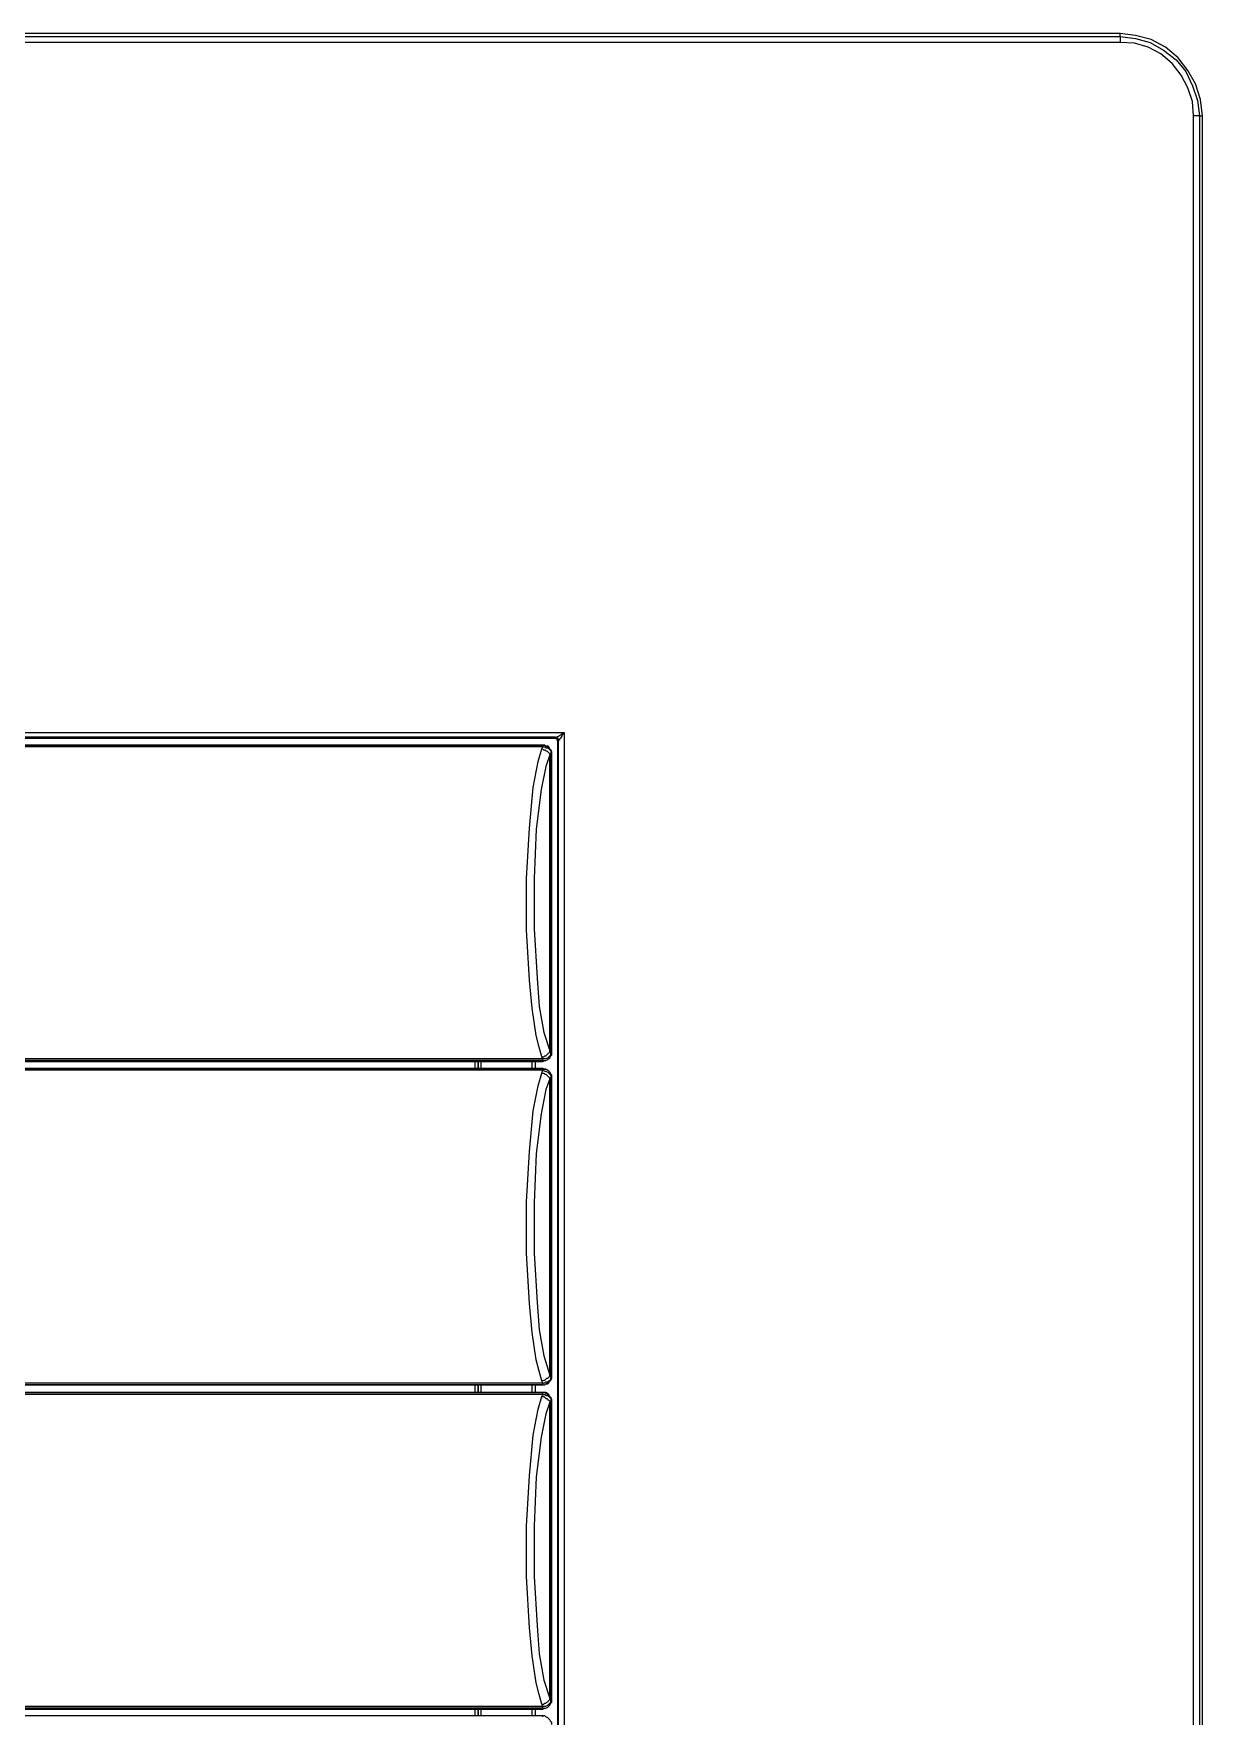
# Model space of a CAD drawing. Header units: centimetres. Extents: x -12.2 to 12.2, y -6.1 to 6.1.
# Drawn here: x 2.36 to 6.62, y -0.02 to 6.11 of the extents above; entities that cross this region are included whole.
import ezdxf

# ---------------------------------------------------------------- set-up
doc = ezdxf.new("R2010")
doc.units = ezdxf.units.CM
doc.header["$MEASUREMENT"] = 0
doc.layers.add('Camada 1', color=7, linetype='Continuous')

msp = doc.modelspace()

# ---------------------------------------------------------------- linework, layer by layer
at = {"layer": 'Camada 1', "color": 251, "lineweight": 9}
for points in [[(6.31569, 6.11415), (6.31569, 6.11415), (-1.60722, 6.11415), (-1.60722, 6.11415)], [(-1.60722, 6.10356), (-1.60722, 6.10356), (6.31569, 6.10356), (6.31569, 6.10356)], [(6.31569, 6.08238), (6.31569, 6.08238), (-1.60722, 6.08238), (-1.60722, 6.08238)], [(6.31569, 6.10356), (6.31569, 6.10356), (6.31569, 6.11415), (6.31569, 6.11415)], [(6.5839, -5.82844), (6.5839, -5.82844), (6.5839, 5.81417), (6.5839, 5.81417)], [(6.60508, 5.81417), (6.60508, 5.81417), (6.60508, -5.82844), (6.60508, -5.82844)], [(6.60508, 5.81417), (6.60508, 5.81417), (6.61567, 5.81417), (6.61567, 5.81417)], [(6.61567, -5.82844), (6.61567, -5.82844), (6.61567, 5.81417), (6.61567, 5.81417)], [(0.42203, 3.56612), (0.42203, 3.56612), (4.28996, 3.56612), (4.28996, 3.56612)], [(4.28996, 3.56612), (4.28996, 3.56612), (4.28996, -3.5839), (4.28996, -3.5839)], [(4.2582, 3.54847), (4.2582, 3.54847), (0.45379, 3.54847), (0.45379, 3.54847)], [(0.45379, 3.54494), (0.45379, 3.54494), (4.2582, 3.54494), (4.2582, 3.54494)], [(0.49968, 3.52024), (0.49968, 3.52024), (4.21233, 3.52024), (4.21233, 3.52024)], [(4.21233, 3.52024), (4.21233, 3.52024), (0.49968, 3.52024), (0.49968, 3.52024)], [(4.21233, 3.51318), (4.21233, 3.51318), (0.49968, 3.51318), (0.49968, 3.51318)], [(4.2088, 3.50612), (4.2088, 3.50612), (4.21233, 3.51318), (4.21233, 3.51318)], [(4.21233, 3.52024), (4.21233, 3.52024), (4.21233, 3.52024), (4.21233, 3.52024)], [(4.21233, 3.52024), (4.21233, 3.52024), (4.21233, 3.52024), (4.21233, 3.52024)], [(4.2582, 3.54494), (4.2582, 3.54494), (4.2582, 3.54847), (4.2582, 3.54847)], [(4.26878, 3.53789), (4.26878, 3.53789), (4.26525, 3.53436), (4.26525, 3.53436)], [(4.26525, 3.53436), (4.26525, 3.53436), (4.26525, -3.54861), (4.26525, -3.54861)], [(4.26878, -3.55214), (4.26878, -3.55214), (4.26878, 3.53789), (4.26878, 3.53789)], [(4.24056, 3.48848), (4.24056, 3.48848), (4.23703, 3.48495), (4.23703, 3.48495)], [(4.23703, 2.40503), (4.23703, 2.40503), (4.23703, 3.48495), (4.23703, 3.48495)], [(4.24409, 3.49201), (4.24409, 3.49201), (4.24056, 3.48848), (4.24056, 3.48848)], [(4.24056, 3.48848), (4.24056, 3.48848), (4.24056, 3.48848), (4.24056, 3.48848)], [(4.24056, 3.48848), (4.24056, 3.48848), (4.24056, 2.39798), (4.24056, 2.39798)], [(4.24409, 2.39798), (4.24409, 2.39798), (4.24409, 3.49201), (4.24409, 3.49201)], [(4.23703, 2.40503), (4.23703, 2.40503), (4.24056, 2.39798), (4.24056, 2.39798)], [(4.24056, 2.39798), (4.24056, 2.39798), (4.24056, 2.39798), (4.24056, 2.39798)], [(4.24056, 2.39798), (4.24056, 2.39798), (4.24409, 2.39798), (4.24409, 2.39798)], [(0.49968, 2.3768), (0.49968, 2.3768), (4.21233, 2.3768), (4.21233, 2.3768)], [(4.21233, 2.36975), (4.21233, 2.36975), (0.49968, 2.36975), (0.49968, 2.36975)], [(0.49968, 2.36621), (0.49968, 2.36621), (4.21233, 2.36621), (4.21233, 2.36621)], [(4.21233, 2.34151), (4.21233, 2.34151), (0.49968, 2.34151), (0.49968, 2.34151)], [(0.49968, 2.33798), (0.49968, 2.33798), (4.21233, 2.33798), (4.21233, 2.33798)], [(4.21233, 2.33445), (4.21233, 2.33445), (0.49968, 2.33445), (0.49968, 2.33445)], [(3.96529, 2.34151), (3.96529, 2.34151), (3.96529, 2.36621), (3.96529, 2.36621)], [(3.97588, 2.36621), (3.97588, 2.36621), (3.97588, 2.34151), (3.97588, 2.34151)], [(3.97588, 2.34151), (3.97588, 2.34151), (3.97588, 2.36621), (3.97588, 2.36621)], [(3.98647, 2.36621), (3.98647, 2.36621), (3.98647, 2.34151), (3.98647, 2.34151)], [(4.17351, 2.34151), (4.17351, 2.34151), (4.17351, 2.36621), (4.17351, 2.36621)], [(4.17351, 2.34151), (4.17351, 2.34151), (4.17351, 2.36621), (4.17351, 2.36621)], [(4.18409, 2.36621), (4.18409, 2.36621), (4.18409, 2.34151), (4.18409, 2.34151)], [(4.21233, 2.3768), (4.21233, 2.3768), (4.2088, 2.38386), (4.2088, 2.38386)], [(4.2088, 2.32387), (4.2088, 2.32387), (4.21233, 2.33445), (4.21233, 2.33445)], [(4.21233, 2.36975), (4.21233, 2.36975), (4.21233, 2.36975), (4.21233, 2.36975)], [(4.21233, 2.36621), (4.21233, 2.36621), (4.21233, 2.36975), (4.21233, 2.36975)], [(4.21233, 2.33798), (4.21233, 2.33798), (4.21233, 2.34151), (4.21233, 2.34151)], [(4.21233, 2.33798), (4.21233, 2.33798), (4.21233, 2.33798), (4.21233, 2.33798)], [(4.24056, 2.30975), (4.24056, 2.30975), (4.23703, 2.30269), (4.23703, 2.30269)], [(4.23703, 1.22278), (4.23703, 1.22278), (4.23703, 2.30269), (4.23703, 2.30269)], [(4.24056, 2.30975), (4.24056, 2.30975), (4.24056, 2.30975), (4.24056, 2.30975)], [(4.24056, 2.30975), (4.24056, 2.30975), (4.24056, 1.21924), (4.24056, 1.21924)], [(4.24409, 2.30975), (4.24409, 2.30975), (4.24056, 2.30975), (4.24056, 2.30975)], [(4.24409, 1.21571), (4.24409, 1.21571), (4.24409, 2.30975), (4.24409, 2.30975)], [(0.49968, 1.19454), (0.49968, 1.19454), (4.21233, 1.19454), (4.21233, 1.19454)], [(4.21233, 1.18748), (4.21233, 1.18748), (0.49968, 1.18748), (0.49968, 1.18748)], [(0.49968, 1.18748), (0.49968, 1.18748), (4.21233, 1.18748), (4.21233, 1.18748)], [(3.96529, 1.15925), (3.96529, 1.15925), (3.96529, 1.18748), (3.96529, 1.18748)], [(3.97588, 1.18748), (3.97588, 1.18748), (3.97588, 1.15925), (3.97588, 1.15925)], [(3.97588, 1.15925), (3.97588, 1.15925), (3.97588, 1.18748), (3.97588, 1.18748)], [(3.98647, 1.18748), (3.98647, 1.18748), (3.98647, 1.15925), (3.98647, 1.15925)], [(4.17351, 1.15925), (4.17351, 1.15925), (4.17351, 1.18748), (4.17351, 1.18748)], [(4.17351, 1.15925), (4.17351, 1.15925), (4.17351, 1.18748), (4.17351, 1.18748)], [(4.18409, 1.18748), (4.18409, 1.18748), (4.18409, 1.15925), (4.18409, 1.15925)], [(4.21233, 1.19454), (4.21233, 1.19454), (4.2088, 1.2016), (4.2088, 1.2016)], [(4.21233, 1.18748), (4.21233, 1.18748), (4.21233, 1.18748), (4.21233, 1.18748)], [(4.21233, 1.18748), (4.21233, 1.18748), (4.21233, 1.18748), (4.21233, 1.18748)], [(4.23703, 1.22278), (4.23703, 1.22278), (4.24056, 1.21924), (4.24056, 1.21924)], [(4.24056, 1.21924), (4.24056, 1.21924), (4.24056, 1.21924), (4.24056, 1.21924)], [(4.24056, 1.21924), (4.24056, 1.21924), (4.24409, 1.21571), (4.24409, 1.21571)], [(0.49968, 1.15925), (0.49968, 1.15925), (4.21233, 1.15925), (4.21233, 1.15925)], [(4.21233, 1.15925), (4.21233, 1.15925), (0.49968, 1.15925), (0.49968, 1.15925)], [(4.21233, 1.15219), (4.21233, 1.15219), (0.49968, 1.15219), (0.49968, 1.15219)], [(4.2088, 1.14514), (4.2088, 1.14514), (4.21233, 1.15219), (4.21233, 1.15219)], [(4.21233, 1.15925), (4.21233, 1.15925), (4.21233, 1.15925), (4.21233, 1.15925)], [(4.21233, 1.15925), (4.21233, 1.15925), (4.21233, 1.15925), (4.21233, 1.15925)], [(4.24056, 1.12749), (4.24056, 1.12749), (4.23703, 1.12396), (4.23703, 1.12396)], [(4.23703, 0.04404), (4.23703, 0.04404), (4.23703, 1.12396), (4.23703, 1.12396)], [(4.24409, 1.13102), (4.24409, 1.13102), (4.24056, 1.12749), (4.24056, 1.12749)], [(4.24056, 1.12749), (4.24056, 1.12749), (4.24056, 1.12749), (4.24056, 1.12749)], [(4.24056, 1.12749), (4.24056, 1.12749), (4.24056, 0.03699), (4.24056, 0.03699)], [(4.24409, 0.03699), (4.24409, 0.03699), (4.24409, 1.13102), (4.24409, 1.13102)], [(0.49968, 0.01581), (0.49968, 0.01581), (4.21233, 0.01581), (4.21233, 0.01581)], [(4.21233, 0.00875), (4.21233, 0.00875), (0.49968, 0.00875), (0.49968, 0.00875)], [(0.49968, 0.00523), (0.49968, 0.00523), (4.21233, 0.00523), (4.21233, 0.00523)], [(3.96529, -0.01948), (3.96529, -0.01948), (3.96529, 0.00523), (3.96529, 0.00523)], [(3.97588, 0.00523), (3.97588, 0.00523), (3.97588, -0.01948), (3.97588, -0.01948)], [(3.97588, -0.01948), (3.97588, -0.01948), (3.97588, 0.00523), (3.97588, 0.00523)], [(3.98647, 0.00523), (3.98647, 0.00523), (3.98647, -0.01948), (3.98647, -0.01948)], [(4.17351, -0.01948), (4.17351, -0.01948), (4.17351, 0.00523), (4.17351, 0.00523)], [(4.17351, -0.01948), (4.17351, -0.01948), (4.17351, 0.00523), (4.17351, 0.00523)], [(4.18409, 0.00523), (4.18409, 0.00523), (4.18409, -0.01948), (4.18409, -0.01948)], [(4.21233, 0.01581), (4.21233, 0.01581), (4.2088, 0.02287), (4.2088, 0.02287)], [(4.21233, 0.00875), (4.21233, 0.00875), (4.21233, 0.00875), (4.21233, 0.00875)], [(4.21233, 0.00523), (4.21233, 0.00523), (4.21233, 0.00875), (4.21233, 0.00875)], [(4.23703, 0.04404), (4.23703, 0.04404), (4.24056, 0.03699), (4.24056, 0.03699)], [(4.24056, 0.03699), (4.24056, 0.03699), (4.24056, 0.03699), (4.24056, 0.03699)], [(4.24056, 0.03699), (4.24056, 0.03699), (4.24409, 0.03699), (4.24409, 0.03699)], [(4.21233, -0.01948), (4.21233, -0.01948), (0.49968, -0.01948), (0.49968, -0.01948)], [(4.21233, -0.02301), (4.21233, -0.02301), (4.21233, -0.01948), (4.21233, -0.01948)]]:
    msp.add_open_spline(points, degree=3, dxfattribs=at)
for points, knots in [([(6.61567, 5.81417), (6.61567, 5.81417), (6.60861, 5.87417), (6.60861, 5.87417), (6.60861, 5.87417), (6.59097, 5.93064), (6.59097, 5.93064), (6.59097, 5.93064), (6.56272, 5.98005), (6.56272, 5.98005), (6.56272, 5.98005), (6.52744, 6.02592), (6.52744, 6.02592), (6.52744, 6.02592), (6.48156, 6.06474), (6.48156, 6.06474), (6.48156, 6.06474), (6.42862, 6.09298), (6.42862, 6.09298), (6.42862, 6.09298), (6.37215, 6.10709), (6.37215, 6.10709), (6.37215, 6.10709), (6.31569, 6.11415), (6.31569, 6.11415)], [0, 0, 0, 0, 0.125, 0.125, 0.125, 0.25, 0.25, 0.25, 0.375, 0.375, 0.375, 0.5, 0.5, 0.5, 0.625, 0.625, 0.625, 0.75, 0.75, 0.75, 0.875, 0.875, 0.875, 1, 1, 1, 1]), ([(6.31569, 6.10356), (6.31569, 6.10356), (6.37215, 6.0965), (6.37215, 6.0965), (6.37215, 6.0965), (6.42509, 6.08238), (6.42509, 6.08238), (6.42509, 6.08238), (6.4745, 6.05415), (6.4745, 6.05415), (6.4745, 6.05415), (6.52038, 6.01886), (6.52038, 6.01886), (6.52038, 6.01886), (6.55567, 5.97651), (6.55567, 5.97651), (6.55567, 5.97651), (6.58037, 5.92357), (6.58037, 5.92357), (6.58037, 5.92357), (6.59802, 5.87064), (6.59802, 5.87064), (6.59802, 5.87064), (6.60508, 5.81417), (6.60508, 5.81417)], [0, 0, 0, 0, 0.125, 0.125, 0.125, 0.25, 0.25, 0.25, 0.375, 0.375, 0.375, 0.5, 0.5, 0.5, 0.625, 0.625, 0.625, 0.75, 0.75, 0.75, 0.875, 0.875, 0.875, 1, 1, 1, 1]), ([(6.31569, 6.10356), (6.31569, 6.10356), (6.31569, 6.10356), (6.31569, 6.10356), (6.31569, 6.10356), (6.31569, 6.10003), (6.31569, 6.10003), (6.31569, 6.10003), (6.31569, 6.0965), (6.31569, 6.0965), (6.31569, 6.0965), (6.31569, 6.09298), (6.31569, 6.09298), (6.31569, 6.09298), (6.31569, 6.08945), (6.31569, 6.08945), (6.31569, 6.08945), (6.31569, 6.08592), (6.31569, 6.08592), (6.31569, 6.08592), (6.31569, 6.08238), (6.31569, 6.08238)], [0, 0, 0, 0, 0.1428571, 0.1428571, 0.1428571, 0.2857143, 0.2857143, 0.2857143, 0.4285714, 0.4285714, 0.4285714, 0.5714286, 0.5714286, 0.5714286, 0.7142857, 0.7142857, 0.7142857, 0.8571429, 0.8571429, 0.8571429, 1, 1, 1, 1]), ([(6.5839, 5.81417), (6.5839, 5.81417), (6.58037, 5.86711), (6.58037, 5.86711), (6.58037, 5.86711), (6.56272, 5.91652), (6.56272, 5.91652), (6.56272, 5.91652), (6.53803, 5.9624), (6.53803, 5.9624), (6.53803, 5.9624), (6.50626, 6.00475), (6.50626, 6.00475), (6.50626, 6.00475), (6.46392, 6.04004), (6.46392, 6.04004), (6.46392, 6.04004), (6.41804, 6.06474), (6.41804, 6.06474), (6.41804, 6.06474), (6.36863, 6.07886), (6.36863, 6.07886), (6.36863, 6.07886), (6.31569, 6.08238), (6.31569, 6.08238)], [0, 0, 0, 0, 0.125, 0.125, 0.125, 0.25, 0.25, 0.25, 0.375, 0.375, 0.375, 0.5, 0.5, 0.5, 0.625, 0.625, 0.625, 0.75, 0.75, 0.75, 0.875, 0.875, 0.875, 1, 1, 1, 1]), ([(6.60508, 5.81417), (6.60508, 5.81417), (6.60508, 5.81417), (6.60508, 5.81417), (6.60508, 5.81417), (6.60155, 5.81417), (6.60155, 5.81417), (6.60155, 5.81417), (6.59802, 5.81417), (6.59802, 5.81417), (6.59802, 5.81417), (6.59449, 5.81417), (6.59449, 5.81417), (6.59449, 5.81417), (6.59097, 5.81417), (6.59097, 5.81417), (6.59097, 5.81417), (6.58743, 5.81417), (6.58743, 5.81417), (6.58743, 5.81417), (6.5839, 5.81417), (6.5839, 5.81417)], [0, 0, 0, 0, 0.1428571, 0.1428571, 0.1428571, 0.2857143, 0.2857143, 0.2857143, 0.4285714, 0.4285714, 0.4285714, 0.5714286, 0.5714286, 0.5714286, 0.7142857, 0.7142857, 0.7142857, 0.8571429, 0.8571429, 0.8571429, 1, 1, 1, 1]), ([(4.2582, 3.54847), (4.2582, 3.54847), (4.26172, 3.54847), (4.26172, 3.54847), (4.26172, 3.54847), (4.26525, 3.552), (4.26525, 3.552), (4.26525, 3.552), (4.26878, 3.552), (4.26878, 3.552), (4.26878, 3.552), (4.27232, 3.55553), (4.27232, 3.55553), (4.27232, 3.55553), (4.27937, 3.55906), (4.27937, 3.55906), (4.27937, 3.55906), (4.2829, 3.56259), (4.2829, 3.56259), (4.2829, 3.56259), (4.28996, 3.56612), (4.28996, 3.56612)], [0, 0, 0, 0, 0.1428571, 0.1428571, 0.1428571, 0.2857143, 0.2857143, 0.2857143, 0.4285714, 0.4285714, 0.4285714, 0.5714286, 0.5714286, 0.5714286, 0.7142857, 0.7142857, 0.7142857, 0.8571429, 0.8571429, 0.8571429, 1, 1, 1, 1]), ([(4.28996, 3.56612), (4.28996, 3.56612), (4.28643, 3.56259), (4.28643, 3.56259), (4.28643, 3.56259), (4.2829, 3.55553), (4.2829, 3.55553), (4.2829, 3.55553), (4.27937, 3.552), (4.27937, 3.552), (4.27937, 3.552), (4.27585, 3.54494), (4.27585, 3.54494), (4.27585, 3.54494), (4.27232, 3.54141), (4.27232, 3.54141), (4.27232, 3.54141), (4.27232, 3.53789), (4.27232, 3.53789), (4.27232, 3.53789), (4.26878, 3.53789), (4.26878, 3.53789)], [0, 0, 0, 0, 0.1428571, 0.1428571, 0.1428571, 0.2857143, 0.2857143, 0.2857143, 0.4285714, 0.4285714, 0.4285714, 0.5714286, 0.5714286, 0.5714286, 0.7142857, 0.7142857, 0.7142857, 0.8571429, 0.8571429, 0.8571429, 1, 1, 1, 1]), ([(4.2088, 2.38386), (4.2088, 2.38386), (4.19821, 2.41915), (4.19821, 2.41915), (4.19821, 2.41915), (4.18762, 2.4615), (4.18762, 2.4615), (4.18762, 2.4615), (4.17351, 2.56032), (4.17351, 2.56032), (4.17351, 2.56032), (4.16292, 2.66266), (4.16292, 2.66266), (4.16292, 2.66266), (4.15233, 2.84618), (4.15233, 2.84618), (4.15233, 2.84618), (4.15233, 3.03322), (4.15233, 3.03322), (4.15233, 3.03322), (4.16292, 3.21673), (4.16292, 3.21673), (4.16292, 3.21673), (4.17704, 3.36496), (4.17704, 3.36496), (4.17704, 3.36496), (4.19469, 3.46024), (4.19469, 3.46024), (4.19469, 3.46024), (4.2088, 3.50612), (4.2088, 3.50612)], [0, 0, 0, 0, 0.1, 0.1, 0.1, 0.2, 0.2, 0.2, 0.3, 0.3, 0.3, 0.4, 0.4, 0.4, 0.5, 0.5, 0.5, 0.6, 0.6, 0.6, 0.7, 0.7, 0.7, 0.8, 0.8, 0.8, 0.9, 0.9, 0.9, 1, 1, 1, 1]), ([(4.2088, 3.50612), (4.2088, 3.50612), (4.21585, 3.50259), (4.21585, 3.50259), (4.21585, 3.50259), (4.21938, 3.50259), (4.21938, 3.50259), (4.21938, 3.50259), (4.22292, 3.49907), (4.22292, 3.49907), (4.22292, 3.49907), (4.22645, 3.49907), (4.22645, 3.49907), (4.22645, 3.49907), (4.22997, 3.49554), (4.22997, 3.49554), (4.22997, 3.49554), (4.2335, 3.49201), (4.2335, 3.49201), (4.2335, 3.49201), (4.23703, 3.48848), (4.23703, 3.48848), (4.23703, 3.48848), (4.23703, 3.48495), (4.23703, 3.48495)], [0, 0, 0, 0, 0.125, 0.125, 0.125, 0.25, 0.25, 0.25, 0.375, 0.375, 0.375, 0.5, 0.5, 0.5, 0.625, 0.625, 0.625, 0.75, 0.75, 0.75, 0.875, 0.875, 0.875, 1, 1, 1, 1]), ([(4.21233, 3.52024), (4.21233, 3.52024), (4.21938, 3.52024), (4.21938, 3.52024), (4.21938, 3.52024), (4.22292, 3.51671), (4.22292, 3.51671), (4.22292, 3.51671), (4.22997, 3.51318), (4.22997, 3.51318), (4.22997, 3.51318), (4.2335, 3.50965), (4.2335, 3.50965), (4.2335, 3.50965), (4.23703, 3.50612), (4.23703, 3.50612), (4.23703, 3.50612), (4.24056, 3.50259), (4.24056, 3.50259), (4.24056, 3.50259), (4.24056, 3.49554), (4.24056, 3.49554), (4.24056, 3.49554), (4.24056, 3.48848), (4.24056, 3.48848)], [0, 0, 0, 0, 0.125, 0.125, 0.125, 0.25, 0.25, 0.25, 0.375, 0.375, 0.375, 0.5, 0.5, 0.5, 0.625, 0.625, 0.625, 0.75, 0.75, 0.75, 0.875, 0.875, 0.875, 1, 1, 1, 1]), ([(4.21233, 3.51318), (4.21233, 3.51318), (4.21233, 3.51318), (4.21233, 3.51318), (4.21233, 3.51318), (4.21233, 3.51671), (4.21233, 3.51671), (4.21233, 3.51671), (4.21233, 3.52024), (4.21233, 3.52024)], [0, 0, 0, 0, 0.3333333, 0.3333333, 0.3333333, 0.6666667, 0.6666667, 0.6666667, 1, 1, 1, 1]), ([(4.21233, 3.52024), (4.21233, 3.52024), (4.21938, 3.52024), (4.21938, 3.52024), (4.21938, 3.52024), (4.22292, 3.51671), (4.22292, 3.51671), (4.22292, 3.51671), (4.22997, 3.51318), (4.22997, 3.51318), (4.22997, 3.51318), (4.2335, 3.50965), (4.2335, 3.50965), (4.2335, 3.50965), (4.23703, 3.50612), (4.23703, 3.50612), (4.23703, 3.50612), (4.24056, 3.50259), (4.24056, 3.50259), (4.24056, 3.50259), (4.24056, 3.49554), (4.24056, 3.49554), (4.24056, 3.49554), (4.24056, 3.48848), (4.24056, 3.48848)], [0, 0, 0, 0, 0.125, 0.125, 0.125, 0.25, 0.25, 0.25, 0.375, 0.375, 0.375, 0.5, 0.5, 0.5, 0.625, 0.625, 0.625, 0.75, 0.75, 0.75, 0.875, 0.875, 0.875, 1, 1, 1, 1]), ([(4.24409, 3.49201), (4.24409, 3.49201), (4.24409, 3.49554), (4.24409, 3.49554), (4.24409, 3.49554), (4.24056, 3.50259), (4.24056, 3.50259), (4.24056, 3.50259), (4.23703, 3.50612), (4.23703, 3.50612), (4.23703, 3.50612), (4.2335, 3.51318), (4.2335, 3.51318), (4.2335, 3.51318), (4.22997, 3.51671), (4.22997, 3.51671), (4.22997, 3.51671), (4.22292, 3.51671), (4.22292, 3.51671), (4.22292, 3.51671), (4.21938, 3.52024), (4.21938, 3.52024), (4.21938, 3.52024), (4.21233, 3.52024), (4.21233, 3.52024)], [0, 0, 0, 0, 0.125, 0.125, 0.125, 0.25, 0.25, 0.25, 0.375, 0.375, 0.375, 0.5, 0.5, 0.5, 0.625, 0.625, 0.625, 0.75, 0.75, 0.75, 0.875, 0.875, 0.875, 1, 1, 1, 1]), ([(4.21233, 3.51318), (4.21233, 3.51318), (4.21938, 3.51318), (4.21938, 3.51318), (4.21938, 3.51318), (4.22292, 3.50965), (4.22292, 3.50965), (4.22292, 3.50965), (4.22997, 3.50965), (4.22997, 3.50965), (4.22997, 3.50965), (4.2335, 3.50612), (4.2335, 3.50612), (4.2335, 3.50612), (4.23703, 3.50259), (4.23703, 3.50259), (4.23703, 3.50259), (4.24056, 3.49907), (4.24056, 3.49907), (4.24056, 3.49907), (4.24056, 3.49554), (4.24056, 3.49554), (4.24056, 3.49554), (4.24056, 3.48848), (4.24056, 3.48848)], [0, 0, 0, 0, 0.125, 0.125, 0.125, 0.25, 0.25, 0.25, 0.375, 0.375, 0.375, 0.5, 0.5, 0.5, 0.625, 0.625, 0.625, 0.75, 0.75, 0.75, 0.875, 0.875, 0.875, 1, 1, 1, 1]), ([(4.26878, 3.53789), (4.26878, 3.53789), (4.26878, 3.53789), (4.26878, 3.53789), (4.26878, 3.53789), (4.26878, 3.54141), (4.26878, 3.54141), (4.26878, 3.54141), (4.26525, 3.54494), (4.26525, 3.54494), (4.26525, 3.54494), (4.26172, 3.54494), (4.26172, 3.54494), (4.26172, 3.54494), (4.2582, 3.54847), (4.2582, 3.54847)], [0, 0, 0, 0, 0.2, 0.2, 0.2, 0.4, 0.4, 0.4, 0.6, 0.6, 0.6, 0.8, 0.8, 0.8, 1, 1, 1, 1]), ([(4.26525, 3.53436), (4.26525, 3.53436), (4.26525, 3.53436), (4.26525, 3.53436), (4.26525, 3.53436), (4.26525, 3.53789), (4.26525, 3.53789), (4.26525, 3.53789), (4.26525, 3.54141), (4.26525, 3.54141), (4.26525, 3.54141), (4.26172, 3.54141), (4.26172, 3.54141), (4.26172, 3.54141), (4.2582, 3.54494), (4.2582, 3.54494)], [0, 0, 0, 0, 0.2, 0.2, 0.2, 0.4, 0.4, 0.4, 0.6, 0.6, 0.6, 0.8, 0.8, 0.8, 1, 1, 1, 1]), ([(4.23703, 3.48495), (4.23703, 3.48495), (4.22292, 3.4426), (4.22292, 3.4426), (4.22292, 3.4426), (4.20527, 3.3579), (4.20527, 3.3579), (4.20527, 3.3579), (4.18762, 3.21321), (4.18762, 3.21321), (4.18762, 3.21321), (4.18057, 3.03322), (4.18057, 3.03322), (4.18057, 3.03322), (4.18057, 2.84971), (4.18057, 2.84971), (4.18057, 2.84971), (4.19115, 2.66972), (4.19115, 2.66972), (4.19115, 2.66972), (4.19821, 2.56737), (4.19821, 2.56737), (4.19821, 2.56737), (4.21585, 2.47209), (4.21585, 2.47209), (4.21585, 2.47209), (4.23703, 2.40503), (4.23703, 2.40503)], [0, 0, 0, 0, 0.1111111, 0.1111111, 0.1111111, 0.2222222, 0.2222222, 0.2222222, 0.3333333, 0.3333333, 0.3333333, 0.4444444, 0.4444444, 0.4444444, 0.5555556, 0.5555556, 0.5555556, 0.6666667, 0.6666667, 0.6666667, 0.7777778, 0.7777778, 0.7777778, 0.8888889, 0.8888889, 0.8888889, 1, 1, 1, 1]), ([(4.2088, 2.38386), (4.2088, 2.38386), (4.21585, 2.38386), (4.21585, 2.38386), (4.21585, 2.38386), (4.21938, 2.38739), (4.21938, 2.38739), (4.21938, 2.38739), (4.22292, 2.38739), (4.22292, 2.38739), (4.22292, 2.38739), (4.22645, 2.39091), (4.22645, 2.39091), (4.22645, 2.39091), (4.22997, 2.39445), (4.22997, 2.39445), (4.22997, 2.39445), (4.2335, 2.39798), (4.2335, 2.39798), (4.2335, 2.39798), (4.23703, 2.40151), (4.23703, 2.40151), (4.23703, 2.40151), (4.23703, 2.40503), (4.23703, 2.40503)], [0, 0, 0, 0, 0.125, 0.125, 0.125, 0.25, 0.25, 0.25, 0.375, 0.375, 0.375, 0.5, 0.5, 0.5, 0.625, 0.625, 0.625, 0.75, 0.75, 0.75, 0.875, 0.875, 0.875, 1, 1, 1, 1]), ([(4.21233, 2.3768), (4.21233, 2.3768), (4.21938, 2.3768), (4.21938, 2.3768), (4.21938, 2.3768), (4.22292, 2.3768), (4.22292, 2.3768), (4.22292, 2.3768), (4.22997, 2.38033), (4.22997, 2.38033), (4.22997, 2.38033), (4.2335, 2.38386), (4.2335, 2.38386), (4.2335, 2.38386), (4.23703, 2.38739), (4.23703, 2.38739), (4.23703, 2.38739), (4.24056, 2.39091), (4.24056, 2.39091), (4.24056, 2.39091), (4.24056, 2.39445), (4.24056, 2.39445), (4.24056, 2.39445), (4.24056, 2.39798), (4.24056, 2.39798)], [0, 0, 0, 0, 0.125, 0.125, 0.125, 0.25, 0.25, 0.25, 0.375, 0.375, 0.375, 0.5, 0.5, 0.5, 0.625, 0.625, 0.625, 0.75, 0.75, 0.75, 0.875, 0.875, 0.875, 1, 1, 1, 1]), ([(4.21233, 2.36975), (4.21233, 2.36975), (4.21938, 2.36975), (4.21938, 2.36975), (4.21938, 2.36975), (4.22292, 2.36975), (4.22292, 2.36975), (4.22292, 2.36975), (4.22997, 2.37328), (4.22997, 2.37328), (4.22997, 2.37328), (4.2335, 2.3768), (4.2335, 2.3768), (4.2335, 2.3768), (4.23703, 2.38386), (4.23703, 2.38386), (4.23703, 2.38386), (4.24056, 2.38739), (4.24056, 2.38739), (4.24056, 2.38739), (4.24056, 2.39445), (4.24056, 2.39445), (4.24056, 2.39445), (4.24056, 2.39798), (4.24056, 2.39798)], [0, 0, 0, 0, 0.125, 0.125, 0.125, 0.25, 0.25, 0.25, 0.375, 0.375, 0.375, 0.5, 0.5, 0.5, 0.625, 0.625, 0.625, 0.75, 0.75, 0.75, 0.875, 0.875, 0.875, 1, 1, 1, 1]), ([(4.21233, 2.36975), (4.21233, 2.36975), (4.21938, 2.36975), (4.21938, 2.36975), (4.21938, 2.36975), (4.22292, 2.36975), (4.22292, 2.36975), (4.22292, 2.36975), (4.22997, 2.37328), (4.22997, 2.37328), (4.22997, 2.37328), (4.2335, 2.3768), (4.2335, 2.3768), (4.2335, 2.3768), (4.23703, 2.38386), (4.23703, 2.38386), (4.23703, 2.38386), (4.24056, 2.38739), (4.24056, 2.38739), (4.24056, 2.38739), (4.24056, 2.39445), (4.24056, 2.39445), (4.24056, 2.39445), (4.24056, 2.39798), (4.24056, 2.39798)], [0, 0, 0, 0, 0.125, 0.125, 0.125, 0.25, 0.25, 0.25, 0.375, 0.375, 0.375, 0.5, 0.5, 0.5, 0.625, 0.625, 0.625, 0.75, 0.75, 0.75, 0.875, 0.875, 0.875, 1, 1, 1, 1]), ([(4.21233, 2.36621), (4.21233, 2.36621), (4.21938, 2.36975), (4.21938, 2.36975), (4.21938, 2.36975), (4.22292, 2.36975), (4.22292, 2.36975), (4.22292, 2.36975), (4.22997, 2.37328), (4.22997, 2.37328), (4.22997, 2.37328), (4.2335, 2.3768), (4.2335, 2.3768), (4.2335, 2.3768), (4.23703, 2.38033), (4.23703, 2.38033), (4.23703, 2.38033), (4.24056, 2.38739), (4.24056, 2.38739), (4.24056, 2.38739), (4.24409, 2.39091), (4.24409, 2.39091), (4.24409, 2.39091), (4.24409, 2.39798), (4.24409, 2.39798)], [0, 0, 0, 0, 0.125, 0.125, 0.125, 0.25, 0.25, 0.25, 0.375, 0.375, 0.375, 0.5, 0.5, 0.5, 0.625, 0.625, 0.625, 0.75, 0.75, 0.75, 0.875, 0.875, 0.875, 1, 1, 1, 1]), ([(4.21233, 2.36975), (4.21233, 2.36975), (4.21233, 2.36975), (4.21233, 2.36975), (4.21233, 2.36975), (4.21233, 2.37328), (4.21233, 2.37328), (4.21233, 2.37328), (4.21233, 2.3768), (4.21233, 2.3768)], [0, 0, 0, 0, 0.3333333, 0.3333333, 0.3333333, 0.6666667, 0.6666667, 0.6666667, 1, 1, 1, 1]), ([(4.24409, 2.30975), (4.24409, 2.30975), (4.24409, 2.31681), (4.24409, 2.31681), (4.24409, 2.31681), (4.24056, 2.32034), (4.24056, 2.32034), (4.24056, 2.32034), (4.23703, 2.32739), (4.23703, 2.32739), (4.23703, 2.32739), (4.2335, 2.33092), (4.2335, 2.33092), (4.2335, 2.33092), (4.22997, 2.33445), (4.22997, 2.33445), (4.22997, 2.33445), (4.22292, 2.33798), (4.22292, 2.33798), (4.22292, 2.33798), (4.21938, 2.33798), (4.21938, 2.33798), (4.21938, 2.33798), (4.21233, 2.34151), (4.21233, 2.34151)], [0, 0, 0, 0, 0.125, 0.125, 0.125, 0.25, 0.25, 0.25, 0.375, 0.375, 0.375, 0.5, 0.5, 0.5, 0.625, 0.625, 0.625, 0.75, 0.75, 0.75, 0.875, 0.875, 0.875, 1, 1, 1, 1]), ([(4.21233, 2.33798), (4.21233, 2.33798), (4.21938, 2.33798), (4.21938, 2.33798), (4.21938, 2.33798), (4.22292, 2.33798), (4.22292, 2.33798), (4.22292, 2.33798), (4.22997, 2.33445), (4.22997, 2.33445), (4.22997, 2.33445), (4.2335, 2.33092), (4.2335, 2.33092), (4.2335, 2.33092), (4.23703, 2.32739), (4.23703, 2.32739), (4.23703, 2.32739), (4.24056, 2.32034), (4.24056, 2.32034), (4.24056, 2.32034), (4.24056, 2.31681), (4.24056, 2.31681), (4.24056, 2.31681), (4.24056, 2.30975), (4.24056, 2.30975)], [0, 0, 0, 0, 0.125, 0.125, 0.125, 0.25, 0.25, 0.25, 0.375, 0.375, 0.375, 0.5, 0.5, 0.5, 0.625, 0.625, 0.625, 0.75, 0.75, 0.75, 0.875, 0.875, 0.875, 1, 1, 1, 1]), ([(4.21233, 2.33445), (4.21233, 2.33445), (4.21233, 2.33445), (4.21233, 2.33445), (4.21233, 2.33445), (4.21233, 2.33798), (4.21233, 2.33798)], [0, 0, 0, 0, 0.5, 0.5, 0.5, 1, 1, 1, 1]), ([(4.21233, 2.33798), (4.21233, 2.33798), (4.21938, 2.33798), (4.21938, 2.33798), (4.21938, 2.33798), (4.22292, 2.33798), (4.22292, 2.33798), (4.22292, 2.33798), (4.22997, 2.33445), (4.22997, 2.33445), (4.22997, 2.33445), (4.2335, 2.33092), (4.2335, 2.33092), (4.2335, 2.33092), (4.23703, 2.32739), (4.23703, 2.32739), (4.23703, 2.32739), (4.24056, 2.32034), (4.24056, 2.32034), (4.24056, 2.32034), (4.24056, 2.31681), (4.24056, 2.31681), (4.24056, 2.31681), (4.24056, 2.30975), (4.24056, 2.30975)], [0, 0, 0, 0, 0.125, 0.125, 0.125, 0.25, 0.25, 0.25, 0.375, 0.375, 0.375, 0.5, 0.5, 0.5, 0.625, 0.625, 0.625, 0.75, 0.75, 0.75, 0.875, 0.875, 0.875, 1, 1, 1, 1]), ([(4.21233, 2.33445), (4.21233, 2.33445), (4.21938, 2.33092), (4.21938, 2.33092), (4.21938, 2.33092), (4.22292, 2.33092), (4.22292, 2.33092), (4.22292, 2.33092), (4.22997, 2.32739), (4.22997, 2.32739), (4.22997, 2.32739), (4.2335, 2.32387), (4.2335, 2.32387), (4.2335, 2.32387), (4.23703, 2.32034), (4.23703, 2.32034), (4.23703, 2.32034), (4.24056, 2.31681), (4.24056, 2.31681), (4.24056, 2.31681), (4.24056, 2.31327), (4.24056, 2.31327), (4.24056, 2.31327), (4.24056, 2.30975), (4.24056, 2.30975)], [0, 0, 0, 0, 0.125, 0.125, 0.125, 0.25, 0.25, 0.25, 0.375, 0.375, 0.375, 0.5, 0.5, 0.5, 0.625, 0.625, 0.625, 0.75, 0.75, 0.75, 0.875, 0.875, 0.875, 1, 1, 1, 1]), ([(4.2088, 1.2016), (4.2088, 1.2016), (4.19821, 1.23689), (4.19821, 1.23689), (4.19821, 1.23689), (4.18762, 1.27924), (4.18762, 1.27924), (4.18762, 1.27924), (4.17351, 1.37806), (4.17351, 1.37806), (4.17351, 1.37806), (4.16292, 1.48394), (4.16292, 1.48394), (4.16292, 1.48394), (4.15233, 1.66745), (4.15233, 1.66745), (4.15233, 1.66745), (4.15233, 1.85449), (4.15233, 1.85449), (4.15233, 1.85449), (4.16292, 2.03801), (4.16292, 2.03801), (4.16292, 2.03801), (4.17704, 2.18623), (4.17704, 2.18623), (4.17704, 2.18623), (4.19469, 2.27799), (4.19469, 2.27799), (4.19469, 2.27799), (4.2088, 2.32387), (4.2088, 2.32387)], [0, 0, 0, 0, 0.1, 0.1, 0.1, 0.2, 0.2, 0.2, 0.3, 0.3, 0.3, 0.4, 0.4, 0.4, 0.5, 0.5, 0.5, 0.6, 0.6, 0.6, 0.7, 0.7, 0.7, 0.8, 0.8, 0.8, 0.9, 0.9, 0.9, 1, 1, 1, 1]), ([(4.23703, 2.30269), (4.23703, 2.30269), (4.22292, 2.26387), (4.22292, 2.26387), (4.22292, 2.26387), (4.20527, 2.17564), (4.20527, 2.17564), (4.20527, 2.17564), (4.18762, 2.03095), (4.18762, 2.03095), (4.18762, 2.03095), (4.18057, 1.85096), (4.18057, 1.85096), (4.18057, 1.85096), (4.18057, 1.66745), (4.18057, 1.66745), (4.18057, 1.66745), (4.19115, 1.48746), (4.19115, 1.48746), (4.19115, 1.48746), (4.19821, 1.38864), (4.19821, 1.38864), (4.19821, 1.38864), (4.21585, 1.29335), (4.21585, 1.29335), (4.21585, 1.29335), (4.23703, 1.22278), (4.23703, 1.22278)], [0, 0, 0, 0, 0.1111111, 0.1111111, 0.1111111, 0.2222222, 0.2222222, 0.2222222, 0.3333333, 0.3333333, 0.3333333, 0.4444444, 0.4444444, 0.4444444, 0.5555556, 0.5555556, 0.5555556, 0.6666667, 0.6666667, 0.6666667, 0.7777778, 0.7777778, 0.7777778, 0.8888889, 0.8888889, 0.8888889, 1, 1, 1, 1]), ([(4.2088, 2.32387), (4.2088, 2.32387), (4.21585, 2.32387), (4.21585, 2.32387), (4.21585, 2.32387), (4.21938, 2.32034), (4.21938, 2.32034), (4.21938, 2.32034), (4.22292, 2.32034), (4.22292, 2.32034), (4.22292, 2.32034), (4.22645, 2.31681), (4.22645, 2.31681), (4.22645, 2.31681), (4.22997, 2.31327), (4.22997, 2.31327), (4.22997, 2.31327), (4.2335, 2.30975), (4.2335, 2.30975), (4.2335, 2.30975), (4.23703, 2.30622), (4.23703, 2.30622), (4.23703, 2.30622), (4.23703, 2.30269), (4.23703, 2.30269)], [0, 0, 0, 0, 0.125, 0.125, 0.125, 0.25, 0.25, 0.25, 0.375, 0.375, 0.375, 0.5, 0.5, 0.5, 0.625, 0.625, 0.625, 0.75, 0.75, 0.75, 0.875, 0.875, 0.875, 1, 1, 1, 1]), ([(4.2088, 1.2016), (4.2088, 1.2016), (4.21585, 1.20513), (4.21585, 1.20513), (4.21585, 1.20513), (4.21938, 1.20513), (4.21938, 1.20513), (4.21938, 1.20513), (4.22292, 1.20866), (4.22292, 1.20866), (4.22292, 1.20866), (4.22645, 1.21219), (4.22645, 1.21219), (4.22645, 1.21219), (4.22997, 1.21219), (4.22997, 1.21219), (4.22997, 1.21219), (4.2335, 1.21571), (4.2335, 1.21571), (4.2335, 1.21571), (4.23703, 1.21924), (4.23703, 1.21924), (4.23703, 1.21924), (4.23703, 1.22278), (4.23703, 1.22278)], [0, 0, 0, 0, 0.125, 0.125, 0.125, 0.25, 0.25, 0.25, 0.375, 0.375, 0.375, 0.5, 0.5, 0.5, 0.625, 0.625, 0.625, 0.75, 0.75, 0.75, 0.875, 0.875, 0.875, 1, 1, 1, 1]), ([(4.21233, 1.19454), (4.21233, 1.19454), (4.21938, 1.19454), (4.21938, 1.19454), (4.21938, 1.19454), (4.22292, 1.19808), (4.22292, 1.19808), (4.22292, 1.19808), (4.22997, 1.19808), (4.22997, 1.19808), (4.22997, 1.19808), (4.2335, 1.2016), (4.2335, 1.2016), (4.2335, 1.2016), (4.23703, 1.20513), (4.23703, 1.20513), (4.23703, 1.20513), (4.24056, 1.20866), (4.24056, 1.20866), (4.24056, 1.20866), (4.24056, 1.21219), (4.24056, 1.21219), (4.24056, 1.21219), (4.24056, 1.21924), (4.24056, 1.21924)], [0, 0, 0, 0, 0.125, 0.125, 0.125, 0.25, 0.25, 0.25, 0.375, 0.375, 0.375, 0.5, 0.5, 0.5, 0.625, 0.625, 0.625, 0.75, 0.75, 0.75, 0.875, 0.875, 0.875, 1, 1, 1, 1]), ([(4.21233, 1.18748), (4.21233, 1.18748), (4.21938, 1.18748), (4.21938, 1.18748), (4.21938, 1.18748), (4.22292, 1.19101), (4.22292, 1.19101), (4.22292, 1.19101), (4.22997, 1.19454), (4.22997, 1.19454), (4.22997, 1.19454), (4.2335, 1.19808), (4.2335, 1.19808), (4.2335, 1.19808), (4.23703, 1.2016), (4.23703, 1.2016), (4.23703, 1.2016), (4.24056, 1.20513), (4.24056, 1.20513), (4.24056, 1.20513), (4.24056, 1.21219), (4.24056, 1.21219), (4.24056, 1.21219), (4.24056, 1.21924), (4.24056, 1.21924)], [0, 0, 0, 0, 0.125, 0.125, 0.125, 0.25, 0.25, 0.25, 0.375, 0.375, 0.375, 0.5, 0.5, 0.5, 0.625, 0.625, 0.625, 0.75, 0.75, 0.75, 0.875, 0.875, 0.875, 1, 1, 1, 1]), ([(4.21233, 1.18748), (4.21233, 1.18748), (4.21938, 1.18748), (4.21938, 1.18748), (4.21938, 1.18748), (4.22292, 1.19101), (4.22292, 1.19101), (4.22292, 1.19101), (4.22997, 1.19454), (4.22997, 1.19454), (4.22997, 1.19454), (4.2335, 1.19808), (4.2335, 1.19808), (4.2335, 1.19808), (4.23703, 1.2016), (4.23703, 1.2016), (4.23703, 1.2016), (4.24056, 1.20513), (4.24056, 1.20513), (4.24056, 1.20513), (4.24056, 1.21219), (4.24056, 1.21219), (4.24056, 1.21219), (4.24056, 1.21924), (4.24056, 1.21924)], [0, 0, 0, 0, 0.125, 0.125, 0.125, 0.25, 0.25, 0.25, 0.375, 0.375, 0.375, 0.5, 0.5, 0.5, 0.625, 0.625, 0.625, 0.75, 0.75, 0.75, 0.875, 0.875, 0.875, 1, 1, 1, 1]), ([(4.21233, 1.18748), (4.21233, 1.18748), (4.21938, 1.18748), (4.21938, 1.18748), (4.21938, 1.18748), (4.22292, 1.19101), (4.22292, 1.19101), (4.22292, 1.19101), (4.22997, 1.19101), (4.22997, 1.19101), (4.22997, 1.19101), (4.2335, 1.19454), (4.2335, 1.19454), (4.2335, 1.19454), (4.23703, 1.2016), (4.23703, 1.2016), (4.23703, 1.2016), (4.24056, 1.20513), (4.24056, 1.20513), (4.24056, 1.20513), (4.24409, 1.21219), (4.24409, 1.21219), (4.24409, 1.21219), (4.24409, 1.21571), (4.24409, 1.21571)], [0, 0, 0, 0, 0.125, 0.125, 0.125, 0.25, 0.25, 0.25, 0.375, 0.375, 0.375, 0.5, 0.5, 0.5, 0.625, 0.625, 0.625, 0.75, 0.75, 0.75, 0.875, 0.875, 0.875, 1, 1, 1, 1]), ([(4.21233, 1.18748), (4.21233, 1.18748), (4.21233, 1.18748), (4.21233, 1.18748), (4.21233, 1.18748), (4.21233, 1.19101), (4.21233, 1.19101), (4.21233, 1.19101), (4.21233, 1.19454), (4.21233, 1.19454)], [0, 0, 0, 0, 0.3333333, 0.3333333, 0.3333333, 0.6666667, 0.6666667, 0.6666667, 1, 1, 1, 1]), ([(4.2088, 0.02287), (4.2088, 0.02287), (4.19821, 0.05816), (4.19821, 0.05816), (4.19821, 0.05816), (4.18762, 0.10052), (4.18762, 0.10052), (4.18762, 0.10052), (4.17351, 0.19932), (4.17351, 0.19932), (4.17351, 0.19932), (4.16292, 0.30167), (4.16292, 0.30167), (4.16292, 0.30167), (4.15233, 0.48871), (4.15233, 0.48871), (4.15233, 0.48871), (4.15233, 0.67223), (4.15233, 0.67223), (4.15233, 0.67223), (4.16292, 0.85574), (4.16292, 0.85574), (4.16292, 0.85574), (4.17704, 1.00397), (4.17704, 1.00397), (4.17704, 1.00397), (4.19469, 1.09926), (4.19469, 1.09926), (4.19469, 1.09926), (4.2088, 1.14514), (4.2088, 1.14514)], [0, 0, 0, 0, 0.1, 0.1, 0.1, 0.2, 0.2, 0.2, 0.3, 0.3, 0.3, 0.4, 0.4, 0.4, 0.5, 0.5, 0.5, 0.6, 0.6, 0.6, 0.7, 0.7, 0.7, 0.8, 0.8, 0.8, 0.9, 0.9, 0.9, 1, 1, 1, 1]), ([(4.23703, 1.12396), (4.23703, 1.12396), (4.22292, 1.08161), (4.22292, 1.08161), (4.22292, 1.08161), (4.20527, 0.99691), (4.20527, 0.99691), (4.20527, 0.99691), (4.18762, 0.85221), (4.18762, 0.85221), (4.18762, 0.85221), (4.18057, 0.67223), (4.18057, 0.67223), (4.18057, 0.67223), (4.18057, 0.48871), (4.18057, 0.48871), (4.18057, 0.48871), (4.19115, 0.30874), (4.19115, 0.30874), (4.19115, 0.30874), (4.19821, 0.20639), (4.19821, 0.20639), (4.19821, 0.20639), (4.21585, 0.1111), (4.21585, 0.1111), (4.21585, 0.1111), (4.23703, 0.04404), (4.23703, 0.04404)], [0, 0, 0, 0, 0.1111111, 0.1111111, 0.1111111, 0.2222222, 0.2222222, 0.2222222, 0.3333333, 0.3333333, 0.3333333, 0.4444444, 0.4444444, 0.4444444, 0.5555556, 0.5555556, 0.5555556, 0.6666667, 0.6666667, 0.6666667, 0.7777778, 0.7777778, 0.7777778, 0.8888889, 0.8888889, 0.8888889, 1, 1, 1, 1]), ([(4.2088, 1.14514), (4.2088, 1.14514), (4.21585, 1.14514), (4.21585, 1.14514), (4.21585, 1.14514), (4.21938, 1.1416), (4.21938, 1.1416), (4.21938, 1.1416), (4.22292, 1.13807), (4.22292, 1.13807), (4.22292, 1.13807), (4.22645, 1.13807), (4.22645, 1.13807), (4.22645, 1.13807), (4.22997, 1.13454), (4.22997, 1.13454), (4.22997, 1.13454), (4.2335, 1.13102), (4.2335, 1.13102), (4.2335, 1.13102), (4.23703, 1.12749), (4.23703, 1.12749), (4.23703, 1.12749), (4.23703, 1.12396), (4.23703, 1.12396)], [0, 0, 0, 0, 0.125, 0.125, 0.125, 0.25, 0.25, 0.25, 0.375, 0.375, 0.375, 0.5, 0.5, 0.5, 0.625, 0.625, 0.625, 0.75, 0.75, 0.75, 0.875, 0.875, 0.875, 1, 1, 1, 1]), ([(4.21233, 1.15925), (4.21233, 1.15925), (4.21938, 1.15925), (4.21938, 1.15925), (4.21938, 1.15925), (4.22292, 1.15572), (4.22292, 1.15572), (4.22292, 1.15572), (4.22997, 1.15219), (4.22997, 1.15219), (4.22997, 1.15219), (4.2335, 1.14867), (4.2335, 1.14867), (4.2335, 1.14867), (4.23703, 1.14514), (4.23703, 1.14514), (4.23703, 1.14514), (4.24056, 1.1416), (4.24056, 1.1416), (4.24056, 1.1416), (4.24056, 1.13454), (4.24056, 1.13454), (4.24056, 1.13454), (4.24056, 1.12749), (4.24056, 1.12749)], [0, 0, 0, 0, 0.125, 0.125, 0.125, 0.25, 0.25, 0.25, 0.375, 0.375, 0.375, 0.5, 0.5, 0.5, 0.625, 0.625, 0.625, 0.75, 0.75, 0.75, 0.875, 0.875, 0.875, 1, 1, 1, 1]), ([(4.21233, 1.15219), (4.21233, 1.15219), (4.21233, 1.15219), (4.21233, 1.15219), (4.21233, 1.15219), (4.21233, 1.15572), (4.21233, 1.15572), (4.21233, 1.15572), (4.21233, 1.15925), (4.21233, 1.15925)], [0, 0, 0, 0, 0.3333333, 0.3333333, 0.3333333, 0.6666667, 0.6666667, 0.6666667, 1, 1, 1, 1]), ([(4.21233, 1.15925), (4.21233, 1.15925), (4.21938, 1.15925), (4.21938, 1.15925), (4.21938, 1.15925), (4.22292, 1.15572), (4.22292, 1.15572), (4.22292, 1.15572), (4.22997, 1.15219), (4.22997, 1.15219), (4.22997, 1.15219), (4.2335, 1.14867), (4.2335, 1.14867), (4.2335, 1.14867), (4.23703, 1.14514), (4.23703, 1.14514), (4.23703, 1.14514), (4.24056, 1.1416), (4.24056, 1.1416), (4.24056, 1.1416), (4.24056, 1.13454), (4.24056, 1.13454), (4.24056, 1.13454), (4.24056, 1.12749), (4.24056, 1.12749)], [0, 0, 0, 0, 0.125, 0.125, 0.125, 0.25, 0.25, 0.25, 0.375, 0.375, 0.375, 0.5, 0.5, 0.5, 0.625, 0.625, 0.625, 0.75, 0.75, 0.75, 0.875, 0.875, 0.875, 1, 1, 1, 1]), ([(4.24409, 1.13102), (4.24409, 1.13102), (4.24409, 1.13454), (4.24409, 1.13454), (4.24409, 1.13454), (4.24056, 1.1416), (4.24056, 1.1416), (4.24056, 1.1416), (4.23703, 1.14514), (4.23703, 1.14514), (4.23703, 1.14514), (4.2335, 1.15219), (4.2335, 1.15219), (4.2335, 1.15219), (4.22997, 1.15572), (4.22997, 1.15572), (4.22997, 1.15572), (4.22292, 1.15925), (4.22292, 1.15925), (4.22292, 1.15925), (4.21938, 1.15925), (4.21938, 1.15925), (4.21938, 1.15925), (4.21233, 1.15925), (4.21233, 1.15925)], [0, 0, 0, 0, 0.125, 0.125, 0.125, 0.25, 0.25, 0.25, 0.375, 0.375, 0.375, 0.5, 0.5, 0.5, 0.625, 0.625, 0.625, 0.75, 0.75, 0.75, 0.875, 0.875, 0.875, 1, 1, 1, 1]), ([(4.21233, 1.15219), (4.21233, 1.15219), (4.21938, 1.15219), (4.21938, 1.15219), (4.21938, 1.15219), (4.22292, 1.14867), (4.22292, 1.14867), (4.22292, 1.14867), (4.22997, 1.14867), (4.22997, 1.14867), (4.22997, 1.14867), (4.2335, 1.14514), (4.2335, 1.14514), (4.2335, 1.14514), (4.23703, 1.1416), (4.23703, 1.1416), (4.23703, 1.1416), (4.24056, 1.13807), (4.24056, 1.13807), (4.24056, 1.13807), (4.24056, 1.13454), (4.24056, 1.13454), (4.24056, 1.13454), (4.24056, 1.12749), (4.24056, 1.12749)], [0, 0, 0, 0, 0.125, 0.125, 0.125, 0.25, 0.25, 0.25, 0.375, 0.375, 0.375, 0.5, 0.5, 0.5, 0.625, 0.625, 0.625, 0.75, 0.75, 0.75, 0.875, 0.875, 0.875, 1, 1, 1, 1]), ([(4.2088, 0.02287), (4.2088, 0.02287), (4.21585, 0.02287), (4.21585, 0.02287), (4.21585, 0.02287), (4.21938, 0.0264), (4.21938, 0.0264), (4.21938, 0.0264), (4.22292, 0.0264), (4.22292, 0.0264), (4.22292, 0.0264), (4.22645, 0.02993), (4.22645, 0.02993), (4.22645, 0.02993), (4.22997, 0.03346), (4.22997, 0.03346), (4.22997, 0.03346), (4.2335, 0.03699), (4.2335, 0.03699), (4.2335, 0.03699), (4.23703, 0.04051), (4.23703, 0.04051), (4.23703, 0.04051), (4.23703, 0.04404), (4.23703, 0.04404)], [0, 0, 0, 0, 0.125, 0.125, 0.125, 0.25, 0.25, 0.25, 0.375, 0.375, 0.375, 0.5, 0.5, 0.5, 0.625, 0.625, 0.625, 0.75, 0.75, 0.75, 0.875, 0.875, 0.875, 1, 1, 1, 1]), ([(4.21233, 0.01581), (4.21233, 0.01581), (4.21938, 0.01581), (4.21938, 0.01581), (4.21938, 0.01581), (4.22292, 0.01581), (4.22292, 0.01581), (4.22292, 0.01581), (4.22997, 0.01934), (4.22997, 0.01934), (4.22997, 0.01934), (4.2335, 0.02287), (4.2335, 0.02287), (4.2335, 0.02287), (4.23703, 0.0264), (4.23703, 0.0264), (4.23703, 0.0264), (4.24056, 0.02993), (4.24056, 0.02993), (4.24056, 0.02993), (4.24056, 0.03346), (4.24056, 0.03346), (4.24056, 0.03346), (4.24056, 0.03699), (4.24056, 0.03699)], [0, 0, 0, 0, 0.125, 0.125, 0.125, 0.25, 0.25, 0.25, 0.375, 0.375, 0.375, 0.5, 0.5, 0.5, 0.625, 0.625, 0.625, 0.75, 0.75, 0.75, 0.875, 0.875, 0.875, 1, 1, 1, 1]), ([(4.21233, 0.00875), (4.21233, 0.00875), (4.21938, 0.00875), (4.21938, 0.00875), (4.21938, 0.00875), (4.22292, 0.00875), (4.22292, 0.00875), (4.22292, 0.00875), (4.22997, 0.01228), (4.22997, 0.01228), (4.22997, 0.01228), (4.2335, 0.01581), (4.2335, 0.01581), (4.2335, 0.01581), (4.23703, 0.02287), (4.23703, 0.02287), (4.23703, 0.02287), (4.24056, 0.0264), (4.24056, 0.0264), (4.24056, 0.0264), (4.24056, 0.03346), (4.24056, 0.03346), (4.24056, 0.03346), (4.24056, 0.03699), (4.24056, 0.03699)], [0, 0, 0, 0, 0.125, 0.125, 0.125, 0.25, 0.25, 0.25, 0.375, 0.375, 0.375, 0.5, 0.5, 0.5, 0.625, 0.625, 0.625, 0.75, 0.75, 0.75, 0.875, 0.875, 0.875, 1, 1, 1, 1]), ([(4.21233, 0.00875), (4.21233, 0.00875), (4.21938, 0.00875), (4.21938, 0.00875), (4.21938, 0.00875), (4.22292, 0.00875), (4.22292, 0.00875), (4.22292, 0.00875), (4.22997, 0.01228), (4.22997, 0.01228), (4.22997, 0.01228), (4.2335, 0.01581), (4.2335, 0.01581), (4.2335, 0.01581), (4.23703, 0.02287), (4.23703, 0.02287), (4.23703, 0.02287), (4.24056, 0.0264), (4.24056, 0.0264), (4.24056, 0.0264), (4.24056, 0.03346), (4.24056, 0.03346), (4.24056, 0.03346), (4.24056, 0.03699), (4.24056, 0.03699)], [0, 0, 0, 0, 0.125, 0.125, 0.125, 0.25, 0.25, 0.25, 0.375, 0.375, 0.375, 0.5, 0.5, 0.5, 0.625, 0.625, 0.625, 0.75, 0.75, 0.75, 0.875, 0.875, 0.875, 1, 1, 1, 1]), ([(4.21233, 0.00523), (4.21233, 0.00523), (4.21938, 0.00875), (4.21938, 0.00875), (4.21938, 0.00875), (4.22292, 0.00875), (4.22292, 0.00875), (4.22292, 0.00875), (4.22997, 0.01228), (4.22997, 0.01228), (4.22997, 0.01228), (4.2335, 0.01581), (4.2335, 0.01581), (4.2335, 0.01581), (4.23703, 0.01934), (4.23703, 0.01934), (4.23703, 0.01934), (4.24056, 0.0264), (4.24056, 0.0264), (4.24056, 0.0264), (4.24409, 0.02993), (4.24409, 0.02993), (4.24409, 0.02993), (4.24409, 0.03699), (4.24409, 0.03699)], [0, 0, 0, 0, 0.125, 0.125, 0.125, 0.25, 0.25, 0.25, 0.375, 0.375, 0.375, 0.5, 0.5, 0.5, 0.625, 0.625, 0.625, 0.75, 0.75, 0.75, 0.875, 0.875, 0.875, 1, 1, 1, 1]), ([(4.21233, 0.00875), (4.21233, 0.00875), (4.21233, 0.00875), (4.21233, 0.00875), (4.21233, 0.00875), (4.21233, 0.01228), (4.21233, 0.01228), (4.21233, 0.01228), (4.21233, 0.01581), (4.21233, 0.01581)], [0, 0, 0, 0, 0.3333333, 0.3333333, 0.3333333, 0.6666667, 0.6666667, 0.6666667, 1, 1, 1, 1]), ([(4.24409, -0.05124), (4.24409, -0.05124), (4.24409, -0.04418), (4.24409, -0.04418), (4.24409, -0.04418), (4.24056, -0.04066), (4.24056, -0.04066), (4.24056, -0.04066), (4.23703, -0.0336), (4.23703, -0.0336), (4.23703, -0.0336), (4.2335, -0.03006), (4.2335, -0.03006), (4.2335, -0.03006), (4.22997, -0.02653), (4.22997, -0.02653), (4.22997, -0.02653), (4.22292, -0.02301), (4.22292, -0.02301), (4.22292, -0.02301), (4.21938, -0.01948), (4.21938, -0.01948), (4.21938, -0.01948), (4.21233, -0.01948), (4.21233, -0.01948)], [0, 0, 0, 0, 0.125, 0.125, 0.125, 0.25, 0.25, 0.25, 0.375, 0.375, 0.375, 0.5, 0.5, 0.5, 0.625, 0.625, 0.625, 0.75, 0.75, 0.75, 0.875, 0.875, 0.875, 1, 1, 1, 1])]:
    msp.add_open_spline(points, degree=3, knots=knots, dxfattribs=at)

doc.saveas('drawing.dxf')
